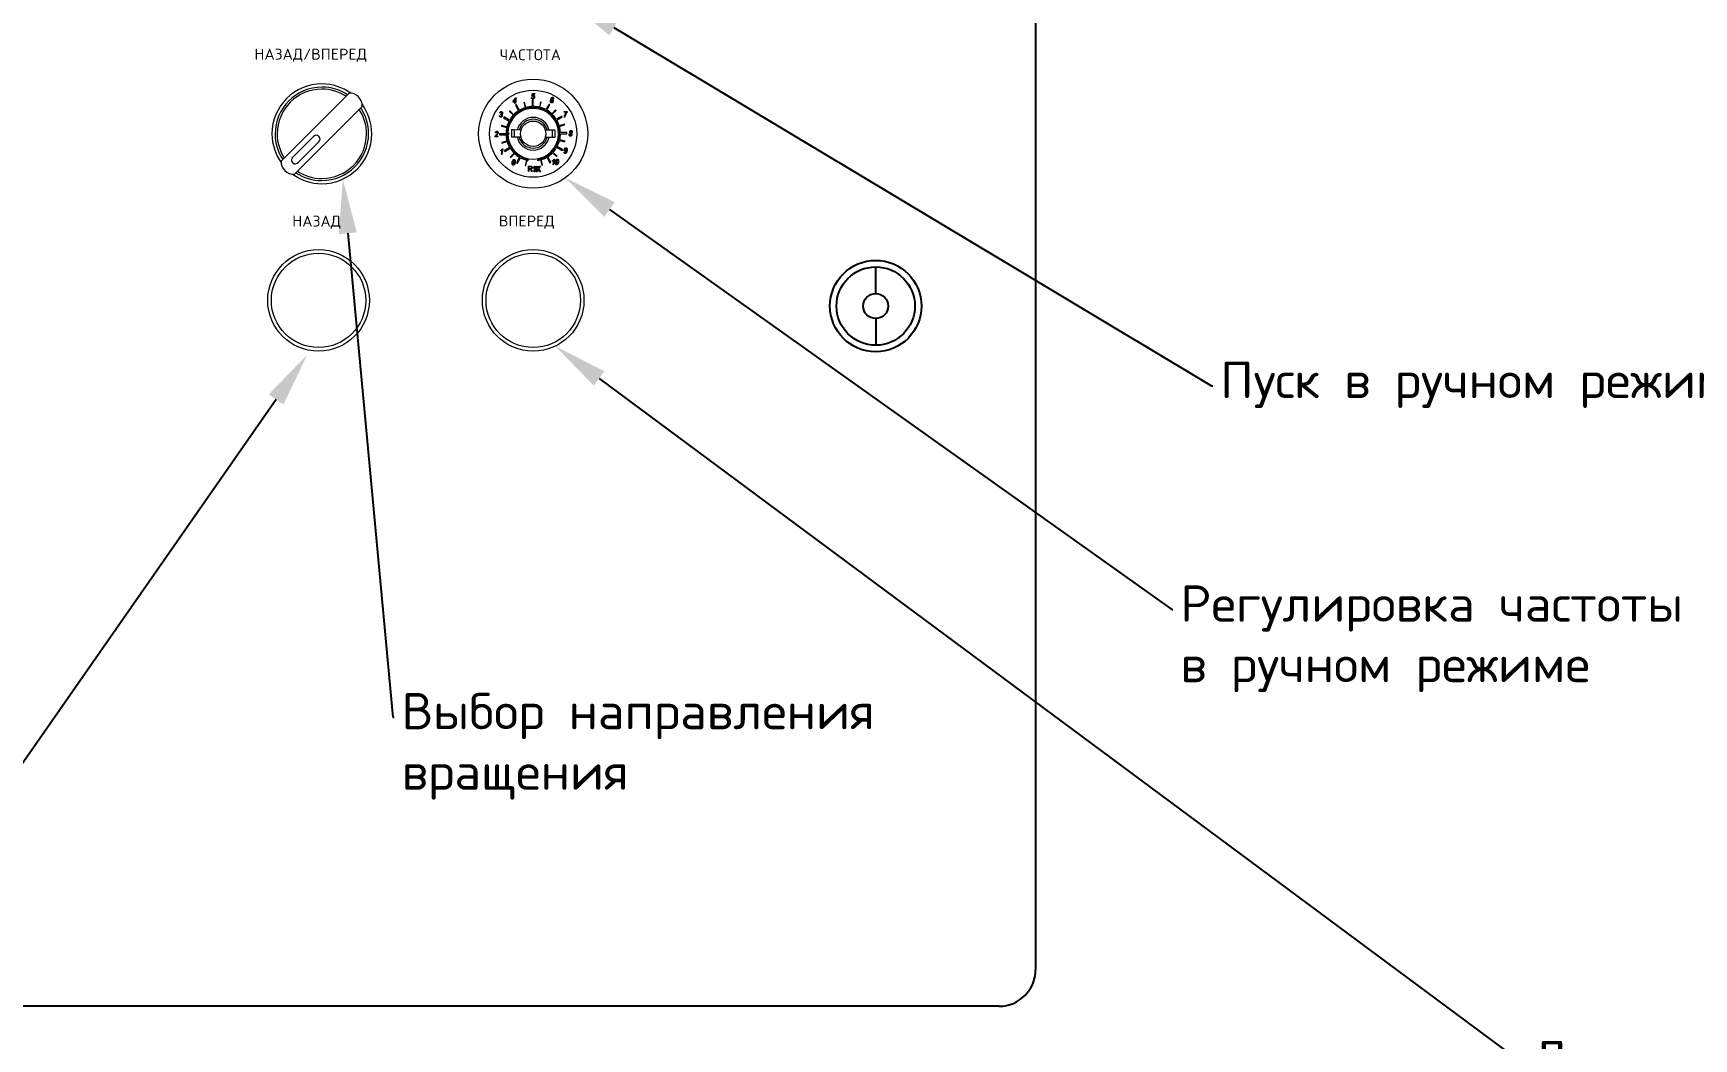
# Model space of a CAD drawing. Extents: x -644 to 2320, y -847 to 99.
# Drawn here: x 1278.7 to 1736.3, y -537.4 to -260.2 of the extents above; entities that cross this region are included whole.
import ezdxf
from ezdxf import colors
from ezdxf.entities.mleader import LeaderData, LeaderLine
from ezdxf.math import Vec2, Vec3

# ---------------------------------------------------------------- set-up
doc = ezdxf.new("R2010")
doc.units = 0
doc.layers.add('SYMS', color=7, linetype='Continuous')
doc.styles.add('SIMPLEX', font='simplex')

msp = doc.modelspace()

# ---------------------------------------------------------------- linework, layer by layer
at = {"color": 0, "lineweight": 15}
for p, q in [((1410.99, -279.17), (1411.02, -278.97)), ((1411.02, -278.97), (1411.74, -278.01)), ((1411.65, -278.35), (1411.15, -278.99)), ((1411.15, -278.99), (1411.53, -278.99)), ((1411.53, -278.99), (1411.65, -278.35)), ((1411.87, -278.01), (1411.69, -278.99)), ((1411.69, -278.99), (1411.87, -279)), ((1411.74, -278.01), (1411.87, -278.01)), ((1411.87, -279), (1411.84, -279.18)), ((1416.06, -277.95), (1416.07, -277.92)), ((1416.07, -277.92), (1416.23, -277.9)), ((1416.15, -277.6), (1416.35, -276.82)), ((1416.31, -277.62), (1416.15, -277.6)), ((1416.23, -277.9), (1416.22, -277.95)), ((1416.22, -278.67), (1416.22, -280.42)), ((1416.35, -276.82), (1416.96, -276.82)), ((1416.47, -277), (1416.37, -277.37)), ((1416.93, -277), (1416.47, -277)), ((1416.52, -280.41), (1416.52, -278.66)), ((1416.96, -276.82), (1416.93, -277)), ((1422.14, -278.25), (1421.98, -278.26)), ((1407.19, -282.94), (1407.35, -282.92)), ((1407.49, -282.2), (1407.33, -282.18)), ((1407.57, -282.66), (1407.59, -282.49)), ((1408.36, -283.55), (1409.88, -284.43)), ((1410.03, -284.17), (1408.51, -283.29)), ((1409.96, -281.76), (1411.05, -282.79)), ((1411.16, -282.67), (1410.09, -281.62)), ((1411.5, -279.17), (1410.99, -279.17)), ((1411.43, -279.57), (1411.5, -279.17)), ((1411.59, -279.57), (1411.43, -279.57)), ((1411.66, -279.17), (1411.59, -279.57)), ((1411.64, -280.06), (1412.51, -281.58)), ((1411.84, -279.18), (1411.66, -279.17)), ((1412.77, -281.42), (1411.89, -279.91)), ((1413.91, -279.3), (1414.35, -280.74)), ((1414.51, -280.69), (1414.1, -279.25)), ((1418.57, -279.15), (1418.23, -280.61)), ((1418.39, -280.65), (1418.76, -279.2)), ((1420.88, -279.76), (1420.01, -281.27)), ((1420.27, -281.42), (1421.14, -279.9)), ((1422.68, -281.35), (1421.65, -282.44)), ((1421.77, -282.56), (1422.82, -281.49)), ((1424.38, -283.03), (1422.86, -283.91)), ((1423.02, -284.16), (1424.53, -283.29)), ((1425.07, -281.99), (1425.1, -281.81)), ((1425.67, -281.99), (1425.07, -281.99)), ((1425.24, -283.35), (1425.08, -283.35)), ((1425.1, -281.81), (1425.9, -281.82)), ((1425.9, -281.82), (1425.87, -281.99)), ((1406.29, -287.7), (1406.13, -287.67)), ((1409.02, -287.92), (1407.27, -287.92)), ((1407.28, -288.22), (1409.03, -288.22)), ((1407.76, -285.87), (1409.22, -286.21)), ((1409.26, -286.05), (1407.81, -285.67)), ((1410.53, -286.86), (1410.51, -288.86)), ((1411.28, -286.87), (1410.53, -286.86)), ((1411.28, -286.87), (1411.26, -288.87)), ((1413.18, -286.89), (1411.28, -286.87)), ((1421.78, -286.96), (1419.88, -286.94)), ((1421.78, -286.96), (1421.76, -288.96)), ((1422.53, -286.97), (1421.78, -286.96)), ((1422.53, -286.97), (1422.51, -288.97)), ((1425.14, -285.3), (1423.7, -285.74)), ((1423.75, -285.9), (1425.19, -285.5)), ((1425.77, -287.61), (1424.02, -287.61)), ((1424.02, -287.91), (1425.77, -287.91)), ((1406.76, -288.8), (1406, -288.79)), ((1406.22, -288.62), (1406.78, -288.62)), ((1406.78, -288.62), (1406.76, -288.8)), ((1407.59, -292.63), (1407.62, -292.45)), ((1407.76, -293.61), (1407.97, -292.43)), ((1409.3, -289.93), (1407.85, -290.33)), ((1407.91, -290.52), (1409.34, -290.09)), ((1408.19, -292.05), (1407.92, -293.61)), ((1408.1, -292.05), (1408.19, -292.05)), ((1410.03, -291.67), (1408.51, -292.54)), ((1408.67, -292.8), (1410.18, -291.92)), ((1411.26, -288.87), (1410.51, -288.86)), ((1413.16, -288.89), (1411.26, -288.87)), ((1421.76, -288.96), (1419.87, -288.94)), ((1422.51, -288.97), (1421.76, -288.96)), ((1423.02, -291.66), (1424.53, -292.54)), ((1424.68, -292.27), (1423.16, -291.4)), ((1423.79, -289.78), (1425.24, -290.16)), ((1425.29, -289.96), (1423.83, -289.62)), ((1407.92, -293.61), (1407.76, -293.61)), ((1411.27, -293.27), (1410.22, -294.34)), ((1410.37, -294.48), (1411.39, -293.39)), ((1412.77, -294.41), (1411.9, -295.93)), ((1412.16, -296.07), (1413.04, -294.56)), ((1414.65, -295.18), (1414.28, -296.63)), ((1414.48, -296.68), (1414.82, -295.22)), ((1415.13, -295.28), (1415.17, -295.04)), ((1415.19, -298.35), (1415.21, -296.81)), ((1415.21, -296.81), (1415.77, -296.82)), ((1415.37, -296.99), (1415.36, -297.49)), ((1415.78, -297), (1415.37, -296.99)), ((1416.52, -297.38), (1416.52, -297.2)), ((1416.83, -298.37), (1416.85, -297.15)), ((1416.9, -296.81), (1417.01, -296.81)), ((1417.01, -296.81), (1417, -298.37)), ((1417.46, -298.37), (1417.47, -296.83)), ((1417.47, -296.83), (1417.63, -296.83)), ((1417.63, -296.83), (1417.62, -297.6)), ((1417.62, -297.6), (1418.28, -296.84)), ((1417.71, -295.07), (1417.75, -295.31)), ((1418.49, -296.84), (1417.95, -297.46)), ((1418.28, -296.84), (1418.49, -296.84)), ((1418.54, -295.14), (1418.94, -296.58)), ((1419.13, -296.53), (1418.7, -295.09)), ((1420.27, -294.41), (1421.15, -295.92)), ((1421.41, -295.77), (1420.53, -294.25)), ((1421.82, -295.49), (1421.86, -295.31)), ((1421.88, -293.16), (1422.95, -294.21)), ((1423.09, -294.07), (1421.99, -293.04)), ((1422, -296.47), (1422.2, -295.28)), ((1422.16, -296.47), (1422, -296.47)), ((1422.43, -294.91), (1422.16, -296.47)), ((1422.33, -294.91), (1422.43, -294.91)), ((1425.02, -292.97), (1425.18, -292.95)), ((1415.35, -298.36), (1415.19, -298.35)), ((1415.36, -297.67), (1415.35, -298.36)), ((1415.36, -297.49), (1415.74, -297.5)), ((1415.56, -297.68), (1415.36, -297.67)), ((1416.13, -298.36), (1415.96, -298.03)), ((1416.09, -297.94), (1416.31, -298.36)), ((1416.31, -298.36), (1416.13, -298.36)), ((1417, -298.37), (1416.83, -298.37)), ((1417.62, -298.37), (1417.46, -298.37)), ((1417.84, -297.59), (1417.62, -297.84)), ((1417.62, -297.84), (1417.62, -298.37)), ((1418.31, -298.38), (1417.84, -297.59)), ((1417.95, -297.46), (1418.5, -298.38)), ((1418.5, -298.38), (1418.31, -298.38))]:
    msp.add_line(p, q, dxfattribs=at)
for radius in [15.03, 12, 3.5]:
    msp.add_circle((1416.52, -287.91), radius, dxfattribs=at)
at = {"lineweight": 15}
for centre, radius in [((1357.37, -333.85), 14), ((1416.52, -333.85), 14), ((1357.37, -333.85), 13), ((1416.52, -333.85), 13)]:
    msp.add_circle(centre, radius, dxfattribs=at)
at = {"color": 0, "lineweight": 15}
for centre, radius, start, end in [((1416.52, -287.91), 9.25, 90.0197, 91.8783), ((1416.52, -287.91), 9.25, 150.0197, 151.8783), ((1416.52, -287.91), 7.25, 279.4039, 259.2893), ((1416.52, -287.91), 7, 182.2742, 176.7586), ((1416.52, -287.91), 9, 135.5828, 136.8561), ((1416.52, -287.91), 7.5, 136.8561, 150.0197), ((1416.52, -287.91), 7.5, 122.3121, 135.5828), ((1416.52, -287.91), 9.25, 120.0197, 121.8783), ((1416.52, -287.91), 4.5, 12.356, 166.6768), ((1416.52, -287.91), 7.5, 106.8561, 120.0197), ((1416.52, -287.91), 9, 105.5828, 106.8561), ((1416.52, -287.91), 7.5, 92.3121, 105.5828), ((1416.52, -287.91), 7.5, 76.8561, 90.0197), ((1416.52, -287.91), 7.5, 62.3121, 75.5828), ((1416.52, -287.91), 9, 75.5828, 76.8561), ((1416.52, -287.91), 7.5, 46.8561, 60.0197), ((1416.52, -287.91), 9.25, 60.0197, 61.8783), ((1416.52, -287.91), 7.5, 32.3121, 45.5828), ((1416.52, -287.91), 9, 45.5828, 46.8561), ((1416.52, -287.91), 9.25, 30.0197, 31.8783), ((1416.52, -287.91), 9.25, 180.0197, 181.8783), ((1416.52, -287.91), 9, 165.5828, 166.8561), ((1416.52, -287.91), 7.5, 166.8561, 180.0197), ((1416.52, -287.91), 7.5, 182.3121, 195.5828), ((1416.52, -287.91), 7.5, 152.3121, 165.5828), ((1409.52, -287.86), 0.337, 270.8953, 88.1375), ((1416.52, -287.91), 3.98, 14.0825, 164.9503), ((1416.52, -287.91), 7.5, 16.8561, 30.0197), ((1416.52, -287.91), 7.5, 2.3121, 15.5828), ((1416.52, -287.91), 7.5, 346.8561, 0.0197), ((1416.52, -287.91), 9, 15.5828, 16.8561), ((1416.52, -287.91), 9.25, 0.0197, 1.8783), ((1416.52, -287.91), 9, 195.5828, 196.8561), ((1416.52, -287.91), 9.25, 210.0197, 211.8783), ((1416.52, -287.91), 7.5, 196.8561, 210.0197), ((1416.52, -287.91), 7.5, 212.3121, 225.5828), ((1416.52, -287.91), 4.5, 192.356, 346.6768), ((1416.52, -287.91), 3.98, 194.0825, 344.9503), ((1416.52, -287.91), 7.5, 316.8561, 330.0197), ((1416.52, -287.91), 7.5, 332.3121, 345.5828), ((1416.52, -287.91), 9.25, 330.0197, 331.8783), ((1416.52, -287.91), 9, 345.5828, 346.8561), ((1416.52, -287.91), 9, 225.5828, 226.8561), ((1416.52, -287.91), 7.5, 226.8561, 240.0197), ((1416.52, -287.91), 9.25, 240.0197, 241.8783), ((1416.52, -287.91), 7.5, 242.3121, 255.5828), ((1416.52, -287.91), 9, 255.5828, 256.8561), ((1416.52, -287.91), 7.5, 256.8561, 259.2893), ((1416.52, -287.91), 7.5, 279.4039, 285.5828), ((1416.52, -287.91), 7.5, 286.8561, 300.0197), ((1416.52, -287.91), 9, 285.5828, 286.8561), ((1416.52, -287.91), 7.5, 302.3121, 315.5828), ((1416.52, -287.91), 9.25, 300.0197, 301.8783), ((1416.52, -287.91), 9, 315.5828, 316.8561)]:
    msp.add_arc(centre, radius, start, end, dxfattribs=at)
at = {"lineweight": 15}
for points, knots in [([(1366.24, -276.72), (1363.99, -275.13), (1361.25, -274.19), (1358.28, -274.19), (1358.28, -274.19), (1350.7, -274.19), (1344.54, -280.34), (1344.54, -287.93), (1344.54, -287.93), (1344.54, -290.89), (1345.48, -293.64), (1347.07, -295.88)], [1.3219175, 1.3219175, 1.3219175, 1.3219175, 1.4, 1.4, 1.4, 1.4, 1.6, 1.6, 1.6, 1.6, 1.6780225, 1.6780225, 1.6780225, 1.6780225]), ([(1365.37, -277.18), (1363.33, -275.84), (1360.9, -275.06), (1358.28, -275.06), (1358.28, -275.06), (1351.17, -275.06), (1345.41, -280.82), (1345.41, -287.93), (1345.41, -287.93), (1345.41, -290.55), (1346.19, -292.98), (1347.53, -295.02)], [0.3264147, 0.3264147, 0.3264147, 0.3264147, 0.4, 0.4, 0.4, 0.4, 0.6, 0.6, 0.6, 0.6, 0.6735885, 0.6735885, 0.6735885, 0.6735885]), ([(1364.96, -277.59), (1363.04, -276.34), (1360.75, -275.62), (1358.28, -275.62), (1358.28, -275.62), (1351.49, -275.62), (1345.97, -281.13), (1345.97, -287.93), (1345.97, -287.93), (1345.97, -290.39), (1346.69, -292.69), (1347.94, -294.61)], [0.3276391, 0.3276391, 0.3276391, 0.3276391, 0.4, 0.4, 0.4, 0.4, 0.6, 0.6, 0.6, 0.6, 0.6723708, 0.6723708, 0.6723708, 0.6723708]), ([(1364.96, -277.59), (1363.04, -276.34), (1360.75, -275.62), (1358.28, -275.62), (1358.28, -275.62), (1351.49, -275.62), (1345.97, -281.13), (1345.97, -287.93), (1345.97, -287.93), (1345.97, -290.39), (1346.69, -292.69), (1347.94, -294.61)], [0.3276387, 0.3276387, 0.3276387, 0.3276387, 0.4, 0.4, 0.4, 0.4, 0.6, 0.6, 0.6, 0.6, 0.6723708, 0.6723708, 0.6723708, 0.6723708]), ([(1369.42, -280.38), (1369.42, -280.38), (1350.72, -299.08), (1350.72, -299.08), (1350.72, -299.08), (1348.68, -299.19), (1346.86, -297.36), (1347.09, -295.46), (1347.09, -295.46), (1347.09, -295.46), (1365.79, -276.75), (1365.79, -276.75), (1365.79, -276.75), (1367.65, -276.44), (1369.69, -278.57), (1369.42, -280.38), (1369.42, -280.38), (1369.42, -280.38), (1369.42, -280.38), (1369.42, -280.38)], [0, 0, 0, 0, 0.2, 0.2, 0.2, 0.2, 0.4, 0.4, 0.4, 0.4, 0.6, 0.6, 0.6, 0.6, 0.8, 0.8, 0.8, 0.8, 1, 1, 1, 1]), ([(1350.23, -299.07), (1352.5, -300.71), (1355.28, -301.68), (1358.28, -301.68), (1358.28, -301.68), (1358.28, -301.68), (1358.28, -301.68), (1358.28, -301.68), (1365.87, -301.68), (1372.03, -295.52), (1372.03, -287.93), (1372.03, -287.93), (1372.03, -284.94), (1371.07, -282.16), (1369.44, -279.9)], [0.7207552, 0.7207552, 0.7207552, 0.7207552, 0.8, 0.8, 0.8, 0.8, 1, 1, 1, 1.2, 1.2, 1.2, 1.2, 1.2789763, 1.2789763, 1.2789763, 1.2789763]), ([(1351.15, -298.65), (1353.19, -300.02), (1355.65, -300.81), (1358.28, -300.81), (1358.28, -300.81), (1358.28, -300.81), (1358.28, -300.81), (1358.28, -300.81), (1365.39, -300.81), (1371.16, -295.04), (1371.16, -287.93), (1371.16, -287.93), (1371.16, -285.3), (1370.37, -282.84), (1369, -280.8)], [0.7257734, 0.7257734, 0.7257734, 0.7257734, 0.8, 0.8, 0.8, 0.8, 1, 1, 1, 1.2, 1.2, 1.2, 1.2, 1.274218, 1.274218, 1.274218, 1.274218]), ([(1351.56, -298.25), (1353.49, -299.51), (1355.8, -300.25), (1358.28, -300.25), (1358.28, -300.25), (1358.28, -300.25), (1358.28, -300.25), (1358.28, -300.25), (1365.08, -300.25), (1370.6, -294.73), (1370.6, -287.93), (1370.6, -287.93), (1370.6, -285.45), (1369.86, -283.14), (1368.6, -281.21)], [0.7269678, 0.7269678, 0.7269678, 0.7269678, 0.8, 0.8, 0.8, 0.8, 1, 1, 1, 1.2, 1.2, 1.2, 1.2, 1.2730287, 1.2730287, 1.2730287, 1.2730287]), ([(1351.56, -298.25), (1353.49, -299.51), (1355.8, -300.25), (1358.28, -300.25), (1358.28, -300.25), (1358.28, -300.25), (1358.28, -300.25), (1358.28, -300.25), (1365.08, -300.25), (1370.6, -294.73), (1370.6, -287.93), (1370.6, -287.93), (1370.6, -285.45), (1369.86, -283.14), (1368.6, -281.21)], [0.7269678, 0.7269678, 0.7269678, 0.7269678, 0.8, 0.8, 0.8, 0.8, 1, 1, 1, 1.2, 1.2, 1.2, 1.2, 1.273028, 1.273028, 1.273028, 1.273028]), ([(1357.37, -290.26), (1357.37, -290.26), (1351.85, -295.79), (1351.85, -295.79), (1351.85, -295.79), (1351.37, -296.26), (1350.68, -296.34), (1350.31, -295.97), (1350.31, -295.97), (1350.31, -295.97), (1350.16, -295.82), (1350.16, -295.82), (1350.16, -295.82), (1349.78, -295.44), (1349.86, -294.75), (1350.34, -294.28), (1350.34, -294.28), (1350.34, -294.28), (1355.86, -288.76), (1355.86, -288.76), (1355.86, -288.76), (1356.33, -288.28), (1357.02, -288.2), (1357.4, -288.58), (1357.4, -288.58), (1357.4, -288.58), (1357.55, -288.73), (1357.55, -288.73), (1357.55, -288.73), (1357.92, -289.1), (1357.84, -289.79), (1357.37, -290.26), (1357.37, -290.26), (1357.37, -290.26), (1357.37, -290.26), (1357.37, -290.26)], [0, 0, 0, 0, 0.111111, 0.111111, 0.111111, 0.111111, 0.222222, 0.222222, 0.222222, 0.222222, 0.333333, 0.333333, 0.333333, 0.333333, 0.444444, 0.444444, 0.444444, 0.444444, 0.555556, 0.555556, 0.555556, 0.555556, 0.666667, 0.666667, 0.666667, 0.666667, 0.777778, 0.777778, 0.777778, 0.777778, 0.888889, 0.888889, 0.888889, 0.888889, 1, 1, 1, 1])]:
    msp.add_open_spline(points, degree=3, knots=knots, dxfattribs=at)
at = {"color": 0, "lineweight": 15}
for points, knots in [([(1416.42, -278.38), (1416.36, -278.37), (1416.25, -278.35), (1416.1, -278.19), (1416.08, -278.04), (1416.06, -277.95)], [0, 0, 0, 0, 0.280123, 0.560389, 1, 1, 1, 1]), ([(1416.22, -277.95), (1416.23, -277.99), (1416.23, -278.06), (1416.28, -278.15), (1416.34, -278.23), (1416.4, -278.24), (1416.43, -278.24)], [0, 0, 0, 0, 0.280621, 0.561212, 0.780993, 1, 1, 1, 1]), ([(1416.54, -277.44), (1416.51, -277.44), (1416.45, -277.45), (1416.37, -277.52), (1416.33, -277.58), (1416.31, -277.62)], [0, 0, 0, 0, 0.279036, 0.559207, 1, 1, 1, 1]), ([(1416.37, -277.37), (1416.41, -277.35), (1416.48, -277.31), (1416.56, -277.3), (1416.59, -277.3)], [0, 0, 0, 0, 0.559754, 1, 1, 1, 1]), ([(1416.75, -278.22), (1416.7, -278.27), (1416.61, -278.36), (1416.48, -278.38), (1416.42, -278.38)], [0, 0, 0, 0, 0.559343, 1, 1, 1, 1]), ([(1416.43, -278.24), (1416.46, -278.24), (1416.51, -278.23), (1416.6, -278.16), (1416.71, -278.01), (1416.73, -277.85), (1416.75, -277.74)], [0, 0, 0, 0, 0.125034, 0.250637, 0.500967, 1, 1, 1, 1]), ([(1416.75, -277.74), (1416.75, -277.71), (1416.74, -277.63), (1416.7, -277.53), (1416.63, -277.45), (1416.57, -277.45), (1416.54, -277.44)], [0, 0, 0, 0, 0.281146, 0.561093, 0.78089, 1, 1, 1, 1]), ([(1416.59, -277.3), (1416.63, -277.31), (1416.71, -277.31), (1416.8, -277.39), (1416.89, -277.52), (1416.9, -277.65), (1416.91, -277.74)], [0, 0, 0, 0, 0.186714, 0.373502, 0.560753, 1, 1, 1, 1]), ([(1416.91, -277.74), (1416.9, -277.84), (1416.89, -278.01), (1416.79, -278.16), (1416.75, -278.22)], [0, 0, 0, 0, 0.560019, 1, 1, 1, 1]), ([(1421.28, -278.9), (1421.29, -278.71), (1421.32, -278.46), (1421.44, -278.15), (1421.53, -278.03), (1421.57, -277.98)], [0, 0, 0, 0, 0.559752, 0.780116, 1, 1, 1, 1]), ([(1421.64, -279.44), (1421.61, -279.44), (1421.55, -279.43), (1421.44, -279.38), (1421.34, -279.26), (1421.28, -279.08), (1421.28, -278.96), (1421.28, -278.9)], [0, 0, 0, 0, 0.125134, 0.250217, 0.49929, 0.749285, 1, 1, 1, 1]), ([(1421.71, -278.54), (1421.69, -278.54), (1421.64, -278.55), (1421.56, -278.61), (1421.46, -278.74), (1421.44, -278.89), (1421.44, -278.99)], [0, 0, 0, 0, 0.1249806, 0.2504316, 0.5011292, 1, 1, 1, 1]), ([(1421.44, -278.99), (1421.44, -279.06), (1421.45, -279.16), (1421.53, -279.26), (1421.59, -279.3), (1421.62, -279.3), (1421.64, -279.3)], [0, 0, 0, 0, 0.498261, 0.749116, 0.874696, 1, 1, 1, 1]), ([(1421.7, -278.05), (1421.65, -278.13), (1421.55, -278.28), (1421.51, -278.45), (1421.49, -278.52)], [0, 0, 0, 0, 0.557846, 1, 1, 1, 1]), ([(1421.49, -278.52), (1421.53, -278.49), (1421.61, -278.42), (1421.71, -278.41), (1421.75, -278.4)], [0, 0, 0, 0, 0.560855, 1, 1, 1, 1]), ([(1421.57, -277.98), (1421.62, -277.94), (1421.69, -277.87), (1421.79, -277.87), (1421.84, -277.86)], [0, 0, 0, 0, 0.559567, 1, 1, 1, 1]), ([(1421.82, -278), (1421.79, -278.01), (1421.75, -278.01), (1421.72, -278.04), (1421.7, -278.05)], [0, 0, 0, 0, 0.558564, 1, 1, 1, 1]), ([(1421.92, -278.86), (1421.91, -278.79), (1421.9, -278.68), (1421.82, -278.58), (1421.76, -278.55), (1421.73, -278.54), (1421.71, -278.54)], [0, 0, 0, 0, 0.498535, 0.748938, 0.874508, 1, 1, 1, 1]), ([(1421.75, -278.4), (1421.79, -278.41), (1421.87, -278.41), (1421.96, -278.48), (1422.06, -278.62), (1422.07, -278.75), (1422.08, -278.84)], [0, 0, 0, 0, 0.186868, 0.373843, 0.561161, 1, 1, 1, 1]), ([(1421.81, -279.19), (1421.85, -279.13), (1421.91, -279.03), (1421.91, -278.91), (1421.92, -278.86)], [0, 0, 0, 0, 0.5592521, 1, 1, 1, 1]), ([(1421.98, -278.26), (1421.98, -278.21), (1421.97, -278.12), (1421.91, -278.04), (1421.86, -278.01), (1421.83, -278), (1421.82, -278)], [0, 0, 0, 0, 0.500221, 0.749329, 0.874672, 1, 1, 1, 1]), ([(1421.84, -277.86), (1421.89, -277.87), (1421.99, -277.89), (1422.12, -278.03), (1422.13, -278.17), (1422.14, -278.25)], [0, 0, 0, 0, 0.279137, 0.558988, 1, 1, 1, 1]), ([(1422.08, -278.84), (1422.07, -278.93), (1422.06, -279.1), (1421.97, -279.23), (1421.93, -279.29)], [0, 0, 0, 0, 0.559838, 1, 1, 1, 1]), ([(1407.58, -283.38), (1407.51, -283.37), (1407.39, -283.35), (1407.22, -283.19), (1407.2, -283.03), (1407.19, -282.94)], [0, 0, 0, 0, 0.2801328, 0.5603737, 1, 1, 1, 1]), ([(1407.33, -282.18), (1407.35, -282.12), (1407.38, -282.01), (1407.48, -281.89), (1407.6, -281.81), (1407.69, -281.8), (1407.73, -281.8)], [0, 0, 0, 0, 0.280574, 0.560044, 0.780052, 1, 1, 1, 1]), ([(1407.35, -282.92), (1407.35, -282.99), (1407.37, -283.1), (1407.45, -283.2), (1407.51, -283.24), (1407.55, -283.24), (1407.57, -283.24)], [0, 0, 0, 0, 0.50039, 0.749239, 0.87453, 1, 1, 1, 1]), ([(1407.72, -281.94), (1407.69, -281.95), (1407.62, -281.96), (1407.53, -282.05), (1407.51, -282.14), (1407.49, -282.2)], [0, 0, 0, 0, 0.279033, 0.559601, 1, 1, 1, 1]), ([(1407.62, -282.64), (1407.61, -282.64), (1407.59, -282.65), (1407.58, -282.66), (1407.57, -282.66)], [0, 0, 0, 0, 0.558822, 1, 1, 1, 1]), ([(1407.57, -283.24), (1407.61, -283.23), (1407.7, -283.21), (1407.79, -283.12), (1407.84, -283.01), (1407.85, -282.94), (1407.85, -282.91)], [0, 0, 0, 0, 0.277949, 0.55836, 0.779063, 1, 1, 1, 1]), ([(1408.01, -282.88), (1408, -282.95), (1407.99, -283.09), (1407.88, -283.25), (1407.74, -283.36), (1407.63, -283.37), (1407.58, -283.38)], [0, 0, 0, 0, 0.280247, 0.560177, 0.780407, 1, 1, 1, 1]), ([(1407.59, -282.49), (1407.6, -282.5), (1407.61, -282.5), (1407.63, -282.5), (1407.63, -282.5)], [0, 0, 0, 0, 0.559904, 1, 1, 1, 1]), ([(1407.85, -282.91), (1407.85, -282.87), (1407.84, -282.8), (1407.79, -282.71), (1407.71, -282.65), (1407.65, -282.64), (1407.62, -282.64)], [0, 0, 0, 0, 0.2806356, 0.5599105, 0.7798469, 1, 1, 1, 1]), ([(1407.63, -282.5), (1407.68, -282.5), (1407.76, -282.49), (1407.86, -282.41), (1407.91, -282.31), (1407.91, -282.24), (1407.91, -282.21)], [0, 0, 0, 0, 0.279735, 0.558793, 0.779159, 1, 1, 1, 1]), ([(1407.91, -282.21), (1407.91, -282.17), (1407.91, -282.11), (1407.87, -282.02), (1407.8, -281.95), (1407.75, -281.94), (1407.72, -281.94)], [0, 0, 0, 0, 0.2810131, 0.5612558, 0.7813539, 1, 1, 1, 1]), ([(1407.73, -281.8), (1407.79, -281.81), (1407.9, -281.82), (1408.01, -281.94), (1408.07, -282.07), (1408.07, -282.16), (1408.07, -282.21)], [0, 0, 0, 0, 0.278796, 0.558307, 0.778925, 1, 1, 1, 1]), ([(1408.07, -282.21), (1408.07, -282.25), (1408.06, -282.33), (1408, -282.47), (1407.91, -282.53), (1407.86, -282.57)], [0, 0, 0, 0, 0.280858, 0.561331, 1, 1, 1, 1]), ([(1407.86, -282.57), (1407.88, -282.59), (1407.93, -282.64), (1408, -282.74), (1408, -282.83), (1408.01, -282.88)], [0, 0, 0, 0, 0.280438, 0.560742, 1, 1, 1, 1]), ([(1421.64, -279.3), (1421.66, -279.3), (1421.7, -279.29), (1421.76, -279.25), (1421.8, -279.21), (1421.81, -279.19)], [0, 0, 0, 0, 0.279331, 0.559411, 1, 1, 1, 1]), ([(1421.93, -279.29), (1421.88, -279.34), (1421.8, -279.42), (1421.69, -279.44), (1421.64, -279.44)], [0, 0, 0, 0, 0.559936, 1, 1, 1, 1]), ([(1425.08, -283.35), (1425.11, -283.21), (1425.17, -282.94), (1425.35, -282.47), (1425.55, -282.18), (1425.67, -281.99)], [0, 0, 0, 0, 0.2801501, 0.5604706, 1, 1, 1, 1]), ([(1425.51, -282.53), (1425.45, -282.68), (1425.33, -282.95), (1425.27, -283.23), (1425.24, -283.35)], [0, 0, 0, 0, 0.5599925, 1, 1, 1, 1]), ([(1425.87, -281.99), (1425.79, -282.09), (1425.65, -282.25), (1425.55, -282.45), (1425.51, -282.53)], [0, 0, 0, 0, 0.559727, 1, 1, 1, 1]), ([(1406.13, -287.67), (1406.14, -287.61), (1406.16, -287.49), (1406.25, -287.35), (1406.38, -287.25), (1406.48, -287.24), (1406.53, -287.24)], [0, 0, 0, 0, 0.280761, 0.56032, 0.780215, 1, 1, 1, 1]), ([(1406.13, -288.46), (1406.18, -288.39), (1406.29, -288.26), (1406.41, -288.15), (1406.46, -288.1)], [0, 0, 0, 0, 0.559762, 1, 1, 1, 1]), ([(1406.53, -287.38), (1406.51, -287.38), (1406.47, -287.38), (1406.41, -287.42), (1406.32, -287.52), (1406.3, -287.62), (1406.29, -287.7)], [0, 0, 0, 0, 0.125209, 0.250434, 0.499895, 1, 1, 1, 1]), ([(1406.46, -288.1), (1406.53, -288.02), (1406.63, -287.92), (1406.72, -287.76), (1406.73, -287.68), (1406.73, -287.64)], [0, 0, 0, 0, 0.560419, 0.780302, 1, 1, 1, 1]), ([(1406.79, -287.92), (1406.73, -288), (1406.64, -288.13), (1406.53, -288.24), (1406.48, -288.29)], [0, 0, 0, 0, 0.5594194, 1, 1, 1, 1]), ([(1406.53, -287.24), (1406.58, -287.24), (1406.7, -287.26), (1406.82, -287.37), (1406.88, -287.5), (1406.89, -287.59), (1406.89, -287.64)], [0, 0, 0, 0, 0.279645, 0.558586, 0.779118, 1, 1, 1, 1]), ([(1406.73, -287.64), (1406.73, -287.6), (1406.72, -287.53), (1406.68, -287.45), (1406.61, -287.39), (1406.56, -287.38), (1406.53, -287.38)], [0, 0, 0, 0, 0.280671, 0.560664, 0.780652, 1, 1, 1, 1]), ([(1406.89, -287.64), (1406.88, -287.7), (1406.87, -287.8), (1406.81, -287.88), (1406.79, -287.92)], [0, 0, 0, 0, 0.559054, 1, 1, 1, 1]), ([(1426.42, -288.17), (1426.44, -288.07), (1426.46, -287.92), (1426.58, -287.77), (1426.65, -287.74), (1426.69, -287.72)], [0, 0, 0, 0, 0.558434, 0.779092, 1, 1, 1, 1]), ([(1426.78, -288.59), (1426.72, -288.58), (1426.61, -288.57), (1426.49, -288.44), (1426.43, -288.31), (1426.42, -288.22), (1426.42, -288.17)], [0, 0, 0, 0, 0.278986, 0.558536, 0.779045, 1, 1, 1, 1]), ([(1426.57, -287.43), (1426.58, -287.38), (1426.59, -287.26), (1426.68, -287.12), (1426.8, -287.02), (1426.9, -287.01), (1426.94, -287.01)], [0, 0, 0, 0, 0.279965, 0.560406, 0.779975, 1, 1, 1, 1]), ([(1426.69, -287.72), (1426.67, -287.7), (1426.62, -287.66), (1426.58, -287.56), (1426.57, -287.48), (1426.57, -287.43)], [0, 0, 0, 0, 0.280168, 0.560301, 1, 1, 1, 1]), ([(1426.86, -287.81), (1426.83, -287.81), (1426.76, -287.82), (1426.68, -287.89), (1426.6, -288), (1426.59, -288.12), (1426.58, -288.19)], [0, 0, 0, 0, 0.186508, 0.373433, 0.560846, 1, 1, 1, 1]), ([(1426.58, -288.19), (1426.58, -288.23), (1426.59, -288.3), (1426.64, -288.39), (1426.71, -288.44), (1426.77, -288.45), (1426.8, -288.45)], [0, 0, 0, 0, 0.28062, 0.560146, 0.780049, 1, 1, 1, 1]), ([(1426.95, -287.15), (1426.93, -287.15), (1426.88, -287.16), (1426.81, -287.2), (1426.75, -287.29), (1426.74, -287.38), (1426.73, -287.44)], [0, 0, 0, 0, 0.186767, 0.373707, 0.561111, 1, 1, 1, 1]), ([(1426.73, -287.44), (1426.73, -287.47), (1426.73, -287.53), (1426.77, -287.61), (1426.83, -287.66), (1426.88, -287.67), (1426.91, -287.67)], [0, 0, 0, 0, 0.2808803, 0.5604488, 0.7801154, 1, 1, 1, 1]), ([(1427.22, -288.06), (1427.22, -288.13), (1427.21, -288.28), (1427.1, -288.45), (1426.95, -288.57), (1426.84, -288.58), (1426.78, -288.59)], [0, 0, 0, 0, 0.280606, 0.560229, 0.780295, 1, 1, 1, 1]), ([(1426.8, -288.45), (1426.82, -288.45), (1426.86, -288.45), (1426.94, -288.4), (1427.03, -288.28), (1427.05, -288.15), (1427.06, -288.06)], [0, 0, 0, 0, 0.125443, 0.250935, 0.501094, 1, 1, 1, 1]), ([(1427.06, -288.06), (1427.06, -288.03), (1427.06, -287.96), (1427.01, -287.88), (1426.94, -287.82), (1426.89, -287.81), (1426.86, -287.81)], [0, 0, 0, 0, 0.280824, 0.560308, 0.780132, 1, 1, 1, 1]), ([(1426.91, -287.67), (1426.94, -287.66), (1427.02, -287.65), (1427.11, -287.54), (1427.12, -287.44), (1427.13, -287.38)], [0, 0, 0, 0, 0.278851, 0.559686, 1, 1, 1, 1]), ([(1426.94, -287.01), (1427, -287.02), (1427.11, -287.03), (1427.22, -287.14), (1427.28, -287.27), (1427.29, -287.35), (1427.29, -287.4)], [0, 0, 0, 0, 0.279504, 0.558769, 0.77911, 1, 1, 1, 1]), ([(1427.13, -287.38), (1427.13, -287.35), (1427.12, -287.29), (1427.09, -287.21), (1427.02, -287.16), (1426.98, -287.15), (1426.95, -287.15)], [0, 0, 0, 0, 0.280813, 0.560573, 0.780332, 1, 1, 1, 1]), ([(1427.29, -287.4), (1427.29, -287.44), (1427.28, -287.52), (1427.21, -287.66), (1427.12, -287.71), (1427.06, -287.75)], [0, 0, 0, 0, 0.280872, 0.561405, 1, 1, 1, 1]), ([(1427.06, -287.75), (1427.12, -287.79), (1427.21, -287.88), (1427.22, -288.01), (1427.22, -288.06)], [0, 0, 0, 0, 0.558483, 1, 1, 1, 1]), ([(1406, -288.79), (1406.01, -288.73), (1406.04, -288.61), (1406.1, -288.5), (1406.13, -288.46)], [0, 0, 0, 0, 0.560078, 1, 1, 1, 1]), ([(1406.48, -288.29), (1406.42, -288.35), (1406.31, -288.44), (1406.25, -288.56), (1406.22, -288.62)], [0, 0, 0, 0, 0.560878, 1, 1, 1, 1]), ([(1407.97, -292.43), (1407.9, -292.48), (1407.79, -292.56), (1407.65, -292.61), (1407.59, -292.63)], [0, 0, 0, 0, 0.559255, 1, 1, 1, 1]), ([(1407.62, -292.45), (1407.68, -292.42), (1407.79, -292.36), (1407.89, -292.28), (1407.93, -292.25)], [0, 0, 0, 0, 0.559842, 1, 1, 1, 1]), ([(1407.93, -292.25), (1407.97, -292.22), (1408.03, -292.16), (1408.08, -292.09), (1408.1, -292.05)], [0, 0, 0, 0, 0.560141, 1, 1, 1, 1]), ([(1425.08, -292.37), (1425.09, -292.29), (1425.1, -292.14), (1425.2, -291.95), (1425.34, -291.8), (1425.46, -291.78), (1425.52, -291.78)], [0, 0, 0, 0, 0.280738, 0.561341, 0.781025, 1, 1, 1, 1]), ([(1425.4, -292.82), (1425.36, -292.81), (1425.29, -292.8), (1425.2, -292.73), (1425.1, -292.59), (1425.09, -292.46), (1425.08, -292.37)], [0, 0, 0, 0, 0.186599, 0.373622, 0.560956, 1, 1, 1, 1]), ([(1425.51, -291.92), (1425.49, -291.92), (1425.44, -291.93), (1425.37, -291.98), (1425.27, -292.12), (1425.25, -292.26), (1425.24, -292.35)], [0, 0, 0, 0, 0.1249473, 0.2504672, 0.5007413, 1, 1, 1, 1]), ([(1425.24, -292.35), (1425.25, -292.42), (1425.25, -292.53), (1425.33, -292.63), (1425.39, -292.67), (1425.43, -292.67), (1425.44, -292.68)], [0, 0, 0, 0, 0.4988926, 0.7492062, 0.8747126, 1, 1, 1, 1]), ([(1425.88, -292.32), (1425.88, -292.43), (1425.87, -292.64), (1425.79, -292.9), (1425.7, -293.1), (1425.61, -293.23), (1425.48, -293.33), (1425.38, -293.35), (1425.32, -293.36)], [0, 0, 0, 0, 0.250394, 0.500689, 0.625959, 0.751018, 0.875775, 1, 1, 1, 1]), ([(1425.66, -292.7), (1425.62, -292.73), (1425.54, -292.8), (1425.44, -292.81), (1425.4, -292.82)], [0, 0, 0, 0, 0.561215, 1, 1, 1, 1]), ([(1425.44, -292.68), (1425.47, -292.67), (1425.52, -292.67), (1425.59, -292.61), (1425.62, -292.56), (1425.64, -292.53)], [0, 0, 0, 0, 0.279303, 0.559418, 1, 1, 1, 1]), ([(1425.5, -293.11), (1425.54, -293.04), (1425.62, -292.91), (1425.65, -292.76), (1425.66, -292.7)], [0, 0, 0, 0, 0.559232, 1, 1, 1, 1]), ([(1425.72, -292.24), (1425.72, -292.17), (1425.71, -292.06), (1425.63, -291.96), (1425.57, -291.92), (1425.53, -291.92), (1425.51, -291.92)], [0, 0, 0, 0, 0.4990161, 0.74895, 0.8745968, 1, 1, 1, 1]), ([(1425.52, -291.78), (1425.55, -291.78), (1425.61, -291.78), (1425.72, -291.84), (1425.82, -291.96), (1425.88, -292.14), (1425.88, -292.26), (1425.88, -292.32)], [0, 0, 0, 0, 0.1251248, 0.2502029, 0.4992697, 0.7492649, 1, 1, 1, 1]), ([(1425.64, -292.53), (1425.67, -292.48), (1425.71, -292.38), (1425.72, -292.28), (1425.72, -292.24)], [0, 0, 0, 0, 0.559645, 1, 1, 1, 1]), ([(1410.71, -296.04), (1410.71, -295.94), (1410.72, -295.75), (1410.8, -295.49), (1410.89, -295.25), (1410.99, -295.14), (1411.04, -295.08)], [0, 0, 0, 0, 0.280237, 0.560453, 0.780633, 1, 1, 1, 1]), ([(1411.04, -296.57), (1411.01, -296.57), (1410.95, -296.56), (1410.85, -296.5), (1410.76, -296.38), (1410.71, -296.21), (1410.71, -296.09), (1410.71, -296.04)], [0, 0, 0, 0, 0.1250545, 0.2501027, 0.4991491, 0.7492663, 1, 1, 1, 1]), ([(1411.09, -295.22), (1411.05, -295.3), (1410.97, -295.45), (1410.9, -295.74), (1410.88, -295.96), (1410.87, -296.09)], [0, 0, 0, 0, 0.279275, 0.559668, 1, 1, 1, 1]), ([(1410.87, -296.09), (1410.87, -296.16), (1410.87, -296.27), (1410.94, -296.39), (1411, -296.43), (1411.04, -296.43), (1411.05, -296.43)], [0, 0, 0, 0, 0.5004354, 0.7497508, 0.8749097, 1, 1, 1, 1]), ([(1411.04, -295.08), (1411.07, -295.05), (1411.14, -295), (1411.22, -295), (1411.25, -294.99)], [0, 0, 0, 0, 0.560044, 1, 1, 1, 1]), ([(1411.29, -296.46), (1411.25, -296.5), (1411.18, -296.56), (1411.08, -296.57), (1411.04, -296.57)], [0, 0, 0, 0, 0.55971, 1, 1, 1, 1]), ([(1411.05, -296.43), (1411.07, -296.43), (1411.11, -296.43), (1411.16, -296.4), (1411.19, -296.36), (1411.21, -296.34)], [0, 0, 0, 0, 0.279873, 0.559962, 1, 1, 1, 1]), ([(1411.25, -295.13), (1411.23, -295.13), (1411.2, -295.14), (1411.14, -295.17), (1411.11, -295.2), (1411.09, -295.22)], [0, 0, 0, 0, 0.27998, 0.560096, 1, 1, 1, 1]), ([(1411.21, -296.34), (1411.25, -296.27), (1411.34, -296.12), (1411.4, -295.81), (1411.42, -295.59), (1411.43, -295.45)], [0, 0, 0, 0, 0.279377, 0.55966, 1, 1, 1, 1]), ([(1411.25, -294.99), (1411.28, -295), (1411.34, -295), (1411.44, -295.06), (1411.54, -295.17), (1411.59, -295.34), (1411.59, -295.45), (1411.59, -295.51)], [0, 0, 0, 0, 0.125098, 0.250131, 0.499217, 0.749271, 1, 1, 1, 1]), ([(1411.43, -295.45), (1411.43, -295.38), (1411.43, -295.28), (1411.36, -295.17), (1411.3, -295.14), (1411.27, -295.13), (1411.25, -295.13)], [0, 0, 0, 0, 0.500436, 0.749445, 0.874621, 1, 1, 1, 1]), ([(1411.52, -296), (1411.5, -296.09), (1411.45, -296.26), (1411.34, -296.4), (1411.29, -296.46)], [0, 0, 0, 0, 0.560472, 1, 1, 1, 1]), ([(1411.59, -295.51), (1411.59, -295.6), (1411.58, -295.77), (1411.54, -295.93), (1411.52, -296)], [0, 0, 0, 0, 0.559946, 1, 1, 1, 1]), ([(1415.74, -297.5), (1415.78, -297.5), (1415.87, -297.5), (1415.99, -297.45), (1416.05, -297.35), (1416.06, -297.28), (1416.06, -297.25)], [0, 0, 0, 0, 0.281468, 0.559882, 0.779719, 1, 1, 1, 1]), ([(1415.77, -296.82), (1415.84, -296.82), (1415.97, -296.82), (1416.14, -296.93), (1416.21, -297.09), (1416.22, -297.19), (1416.22, -297.25)], [0, 0, 0, 0, 0.281472, 0.55823, 0.778909, 1, 1, 1, 1]), ([(1416.06, -297.25), (1416.06, -297.21), (1416.05, -297.13), (1415.97, -297.04), (1415.88, -297), (1415.81, -297), (1415.78, -297)], [0, 0, 0, 0, 0.279816, 0.558244, 0.778757, 1, 1, 1, 1]), ([(1416.22, -297.25), (1416.22, -297.3), (1416.21, -297.42), (1416.12, -297.56), (1415.99, -297.64), (1415.9, -297.66), (1415.86, -297.67)], [0, 0, 0, 0, 0.2801895, 0.5591441, 0.7793139, 1, 1, 1, 1]), ([(1416.52, -297.2), (1416.61, -297.15), (1416.77, -297.04), (1416.86, -296.88), (1416.9, -296.81)], [0, 0, 0, 0, 0.560203, 1, 1, 1, 1]), ([(1416.85, -297.15), (1416.79, -297.2), (1416.69, -297.29), (1416.58, -297.36), (1416.52, -297.38)], [0, 0, 0, 0, 0.559755, 1, 1, 1, 1]), ([(1422.2, -295.28), (1422.14, -295.33), (1422.02, -295.42), (1421.88, -295.47), (1421.82, -295.49)], [0, 0, 0, 0, 0.559254, 1, 1, 1, 1]), ([(1421.86, -295.31), (1421.92, -295.27), (1422.03, -295.22), (1422.12, -295.14), (1422.16, -295.1)], [0, 0, 0, 0, 0.559843, 1, 1, 1, 1]), ([(1422.16, -295.1), (1422.2, -295.07), (1422.26, -295.02), (1422.31, -294.94), (1422.33, -294.91)], [0, 0, 0, 0, 0.56014, 1, 1, 1, 1]), ([(1422.66, -295.96), (1422.67, -295.86), (1422.68, -295.67), (1422.75, -295.41), (1422.84, -295.18), (1422.94, -295.06), (1422.99, -295.01)], [0, 0, 0, 0, 0.280237, 0.560453, 0.780634, 1, 1, 1, 1]), ([(1423, -296.5), (1422.97, -296.49), (1422.91, -296.49), (1422.8, -296.43), (1422.71, -296.31), (1422.66, -296.14), (1422.66, -296.02), (1422.66, -295.96)], [0, 0, 0, 0, 0.125054, 0.250102, 0.499149, 0.749267, 1, 1, 1, 1]), ([(1423.04, -295.15), (1423, -295.22), (1422.92, -295.37), (1422.86, -295.67), (1422.83, -295.88), (1422.82, -296.01)], [0, 0, 0, 0, 0.279275, 0.559668, 1, 1, 1, 1]), ([(1422.82, -296.01), (1422.82, -296.09), (1422.82, -296.2), (1422.89, -296.31), (1422.95, -296.35), (1422.99, -296.35), (1423.01, -296.36)], [0, 0, 0, 0, 0.500437, 0.749751, 0.874911, 1, 1, 1, 1]), ([(1422.99, -295.01), (1423.03, -294.98), (1423.09, -294.93), (1423.17, -294.92), (1423.21, -294.92)], [0, 0, 0, 0, 0.560044, 1, 1, 1, 1]), ([(1423.25, -296.38), (1423.21, -296.42), (1423.13, -296.48), (1423.04, -296.49), (1423, -296.5)], [0, 0, 0, 0, 0.559712, 1, 1, 1, 1]), ([(1423.01, -296.36), (1423.02, -296.35), (1423.06, -296.35), (1423.11, -296.32), (1423.14, -296.29), (1423.16, -296.27)], [0, 0, 0, 0, 0.279872, 0.559962, 1, 1, 1, 1]), ([(1423.2, -295.06), (1423.18, -295.06), (1423.15, -295.06), (1423.09, -295.09), (1423.06, -295.13), (1423.04, -295.15)], [0, 0, 0, 0, 0.279977, 0.560094, 1, 1, 1, 1]), ([(1423.16, -296.27), (1423.2, -296.19), (1423.29, -296.04), (1423.35, -295.73), (1423.37, -295.51), (1423.39, -295.38)], [0, 0, 0, 0, 0.2793762, 0.5596601, 1, 1, 1, 1]), ([(1423.39, -295.38), (1423.38, -295.31), (1423.38, -295.2), (1423.31, -295.1), (1423.25, -295.06), (1423.22, -295.06), (1423.2, -295.06)], [0, 0, 0, 0, 0.500435, 0.749446, 0.874621, 1, 1, 1, 1]), ([(1423.21, -294.92), (1423.24, -294.92), (1423.29, -294.92), (1423.4, -294.98), (1423.49, -295.09), (1423.54, -295.26), (1423.54, -295.37), (1423.54, -295.43)], [0, 0, 0, 0, 0.1250977, 0.2501302, 0.499217, 0.7492713, 1, 1, 1, 1]), ([(1423.48, -295.92), (1423.45, -296.02), (1423.4, -296.19), (1423.29, -296.32), (1423.25, -296.38)], [0, 0, 0, 0, 0.560473, 1, 1, 1, 1]), ([(1423.54, -295.43), (1423.54, -295.52), (1423.53, -295.69), (1423.49, -295.85), (1423.48, -295.92)], [0, 0, 0, 0, 0.559945, 1, 1, 1, 1]), ([(1425.32, -293.36), (1425.27, -293.35), (1425.17, -293.33), (1425.04, -293.18), (1425.03, -293.05), (1425.02, -292.97)], [0, 0, 0, 0, 0.279317, 0.559342, 1, 1, 1, 1]), ([(1425.18, -292.95), (1425.18, -293.01), (1425.19, -293.09), (1425.25, -293.18), (1425.3, -293.21), (1425.32, -293.21), (1425.34, -293.22)], [0, 0, 0, 0, 0.500228, 0.749525, 0.874806, 1, 1, 1, 1]), ([(1425.34, -293.22), (1425.36, -293.21), (1425.39, -293.21), (1425.45, -293.17), (1425.48, -293.14), (1425.5, -293.11)], [0, 0, 0, 0, 0.279589, 0.559698, 1, 1, 1, 1]), ([(1415.96, -298.03), (1415.93, -297.98), (1415.88, -297.89), (1415.8, -297.77), (1415.69, -297.68), (1415.61, -297.68), (1415.56, -297.68)], [0, 0, 0, 0, 0.281009, 0.561367, 0.779936, 1, 1, 1, 1]), ([(1415.86, -297.67), (1415.88, -297.68), (1415.92, -297.7), (1415.95, -297.73), (1415.96, -297.74)], [0, 0, 0, 0, 0.560148, 1, 1, 1, 1]), ([(1415.96, -297.74), (1415.99, -297.78), (1416.04, -297.84), (1416.08, -297.91), (1416.09, -297.94)], [0, 0, 0, 0, 0.559973, 1, 1, 1, 1])]:
    msp.add_open_spline(points, degree=3, knots=knots, dxfattribs=at)
at = {"layer": 'SYMS'}
for p, q in [((1554.95, -38.38), (1554.95, -518.38)), ((1510.91, -331.96), (1510.91, -324.61)), ((1510.91, -338.86), (1510.91, -346.21)), ((1544.95, -528.38), (1164.95, -528.38))]:
    msp.add_line(p, q, dxfattribs=at)
for radius in [12.6, 10.8, 3.45]:
    msp.add_circle((1510.91, -335.41), radius, dxfattribs=at)
msp.add_arc((1544.95, -518.38), 10, 270, 0, dxfattribs=at)

# ---------------------------------------------------------------- texts
at = {"layer": 'SYMS', "char_height": 3, "attachment_point": 1, "style": 'SIMPLEX'}
for s, insert in [('НАЗАД/ВПЕРЕД', (1339.7, -264.49)), ('ЧАСТОТА', (1407.3, -264.65)), ('НАЗАД ', (1350.13, -310.5)), ('ВПЕРЕД', (1407.07, -310.48))]:
    msp.add_mtext_dynamic_manual_height_columns(s, width=33.0227, gutter_width=12.5, heights=[0], dxfattribs=dict(at, insert=insert))

# ---------------------------------------------------------------- leaders
at = {"layer": 'SYMS'}
ml = msp.add_multileader_mtext('Standard', dxfattribs=at)
ml.set_content('Пуск в ручном режиме', color=256, style='SIMPLEX')
ml.set_leader_properties()
ml.build(insert=Vec2(0, 0))
ml.multileader.update_dxf_attribs({"text_right_attachment_type": 6, "dogleg_length": 0.36, "arrow_head_size": 15})
ctx = ml.context
ctx.base_point, ctx.char_height, ctx.arrow_head_size, ctx.plane_origin = Vec3(1603.83, -357.44), 10, 15, Vec3(1854.62, -100.14)
ctx.right_attachment = 6
notes = []
notes.append((ctx, [(0, (1, 1, 0), (1603.47, -357.44), (1, 0), 0.36, [(0, [(1425.86, -250.96)], 0, [])])]))
ctx.mtext.insert, ctx.mtext.width, ctx.mtext.flow_direction = Vec3(1605.83, -350.77), 186.6667, 5
ml = msp.add_multileader_mtext('Standard', dxfattribs=at)
ml.set_content('Выбор направления вращения', color=256, style='SIMPLEX')
ml.set_leader_properties()
ml.build(insert=Vec2(0, 0))
ml.multileader.update_dxf_attribs({"text_right_attachment_type": 6, "dogleg_length": 0.36, "arrow_head_size": 15})
ctx = ml.context
ctx.base_point, ctx.char_height, ctx.arrow_head_size, ctx.plane_origin = Vec3(1378.24, -448.72), 10, 15, Vec3(1689.82, -241.86)
ctx.right_attachment = 6
notes.append((ctx, [(0, (1, 1, 0), (1377.88, -448.72), (1, 0), 0.36, [(0, [(1364.06, -300.41)], 0, [])])]))
ctx.mtext.insert, ctx.mtext.width, ctx.mtext.flow_direction = Vec3(1380.24, -442.05), 186.6667, 5
ml = msp.add_multileader_mtext('Standard', dxfattribs=at)
ml.set_content('Регулировка частоты\\Pв ручном режиме', color=256, style='SIMPLEX')
ml.set_leader_properties()
ml.build(insert=Vec2(0, 0))
ml.multileader.update_dxf_attribs({"text_right_attachment_type": 6, "dogleg_length": 0.36, "arrow_head_size": 15})
ctx = ml.context
ctx.base_point, ctx.char_height, ctx.arrow_head_size, ctx.plane_origin = Vec3(1592.83, -419.07), 10, 15, Vec3(1854.7, -156.02)
ctx.right_attachment = 6
notes.append((ctx, [(0, (1, 1, 0), (1592.47, -419.07), (1, 0), 0.36, [(0, [(1425.34, -300.08)], 0, [])])]))
ctx.mtext.insert, ctx.mtext.width, ctx.mtext.flow_direction = Vec3(1594.83, -412.41), 186.6667, 5
ml = msp.add_multileader_mtext('Standard', dxfattribs=at)
ml.set_content('Движение вперед (пока нажата кнопка)', color=256, style='SIMPLEX')
ml.set_leader_properties()
ml.build(insert=Vec2(0, 0))
ml.multileader.update_dxf_attribs({"text_right_attachment_type": 6, "dogleg_length": 0.36, "arrow_head_size": 15})
ctx = ml.context
ctx.base_point, ctx.char_height, ctx.arrow_head_size, ctx.plane_origin = Vec3(1690.28, -544.6), 10, 15, Vec3(1742.63, -263.16)
ctx.right_attachment = 6
notes.append((ctx, [(0, (1, 1, 0), (1689.92, -544.6), (1, 0), 0.36, [(0, [(1422.63, -346.45)], 0, [])])]))
ctx.mtext.insert, ctx.mtext.width, ctx.mtext.defined_height, ctx.mtext.flow_direction = Vec3(1692.28, -537.93), 177.7425, 206.52, 5
ml = msp.add_multileader_mtext('Standard', dxfattribs=at)
ml.set_content('Движение назад (пока нажата кнопка)', color=256, style='SIMPLEX')
ml.set_leader_properties()
ml.build(insert=Vec2(0, 0))
ml.multileader.update_dxf_attribs({"text_right_attachment_type": 6, "dogleg_length": 0.36, "arrow_head_size": 15})
ctx = ml.context
ctx.base_point, ctx.char_height, ctx.arrow_head_size, ctx.plane_origin = Vec3(1083.25, -471.26), 10, 15, Vec3(1680, -290.3)
ctx.right_attachment, ctx.text_align_type = 6, 2
notes.append((ctx, [(1, (1, 1, 0), (1264.28, -477.93), (-1, 0), 0.36, [(0, [(1354.24, -348.85)], 0, [])])]))
ctx.mtext.insert, ctx.mtext.width, ctx.mtext.defined_height, ctx.mtext.alignment, ctx.mtext.flow_direction = Vec3(1261.92, -464.6), 177.7425, 206.52, 3, 5
for ctx, leaders in notes:
    for number, flags, end, landing, length, lines in leaders:
        leader = LeaderData()
        leader.index, (leader.has_last_leader_line, leader.has_dogleg_vector, leader.attachment_direction) = number, flags
        leader.last_leader_point, leader.dogleg_vector, leader.dogleg_length = Vec3(end), Vec3(landing), length
        for number, points, colour, breaks in lines:
            line = LeaderLine()
            line.index, line.vertices, line.color, line.breaks = number, Vec3.list(points), colors.encode_raw_color(colour), breaks
            leader.lines.append(line)
        ctx.leaders.append(leader)

doc.saveas('drawing.dxf')
